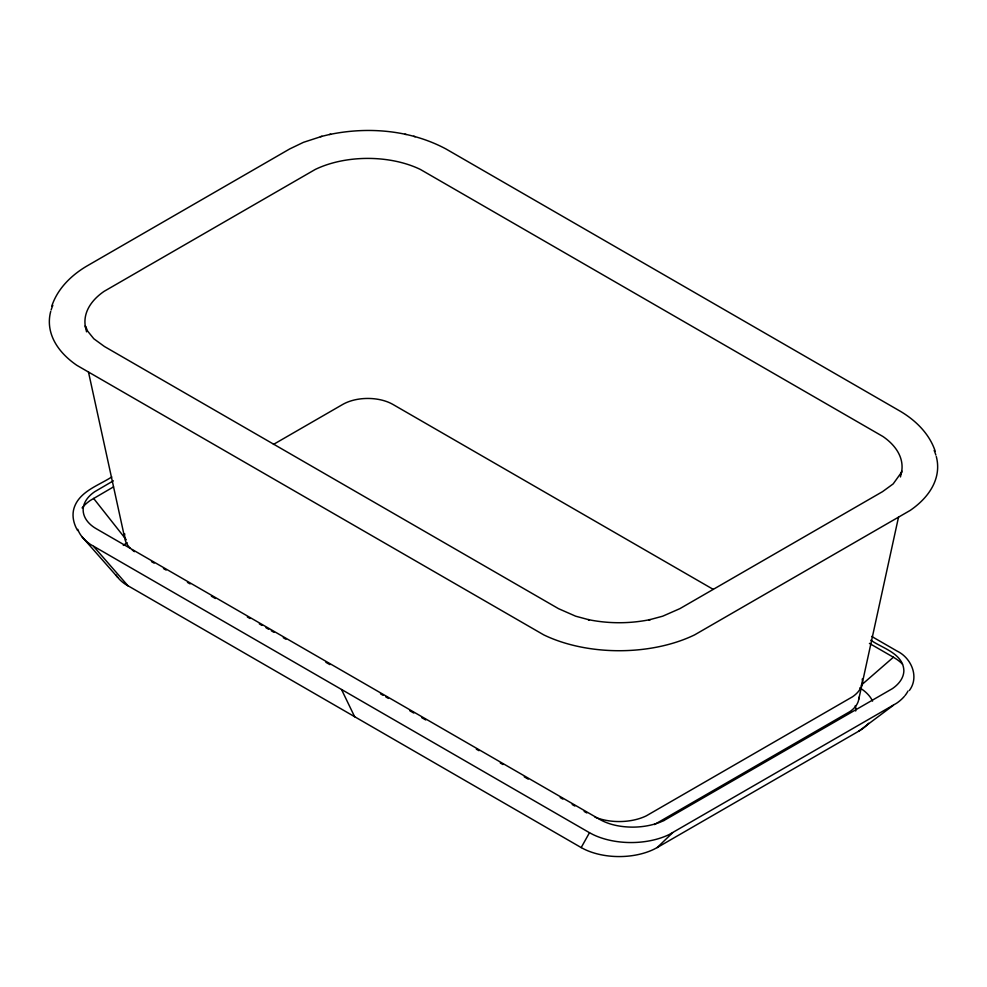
<?xml version="1.0" encoding="UTF-8"?>
<svg xmlns="http://www.w3.org/2000/svg" width="987" height="987" viewBox="0 0 987 987"><rect width="100%" height="100%" fill="white"/><g stroke="black" fill="none" stroke-linecap="round" stroke-linejoin="round"><path stroke-width="1.48" d="M858.764 699.228L898.54 517.052M900.452 476.955L901.76 470.972M51.731 306.266C57.382 288.981 70.953 275.546 86.288 266.391L289.734 148.926L303.478 142.325L321.972 136.305M901.587 472.181L893.173 483.901L882.551 491.637L679.883 608.646L662.684 616.196L648.94 619.898L650.199 619.589C629.805 623.772 608.56 623.772 588.153 619.589L589.424 619.898L575.668 616.196L558.482 608.646L104.449 346.511L93.827 338.775L87.621 331.101L85.573 326.241M115.849 574.779A54.149 31.263 0 0 0 125.25 584.181L581.183 847.574L589.486 832.707L592.977 834.546A59.282 34.224 0 0 0 669.174 834.546L896.603 703.237A59.282 34.224 0 0 0 904.166 696.6M909.36 690.493C919.576 676.897 911.285 657.86 897.035 651.062L871.657 636.418M581.183 847.574L584.366 849.252A54.149 31.263 0 0 0 653.986 849.252L657.169 847.574L672.665 832.707M861.133 685.274L893.408 657.231L896.603 659.242A59.282 34.224 0 0 1 902.525 664.14M657.169 847.574L858.826 731.145L893.408 705.261M113.542 486.862L90.397 500.397A59.282 34.224 0 0 0 82.081 507.923M127.2 542.764L125.25 543.985A54.149 31.263 0 0 0 123.301 545.416M858.826 731.145L861.75 729.307A54.149 31.263 0 0 0 868.659 723.237M111.765 476.943C98.552 485.579 79.059 491.44 73.939 508.441C71.78 515.917 73.692 523.998 77.628 530.55M113.345 480.817L94.616 491.773A49.066 28.327 0 0 0 83.142 509.971C83.192 518.187 89.41 524.825 96.171 528.674L600.084 819.605C609.917 825.083 621.329 827.032 632.482 827.131A49.066 28.327 0 0 0 663.992 820.493M273.436 444.434L342.686 404.46A35.544 20.517 0 0 1 392.962 404.46L713.268 589.387M654.443 824.564L849.869 711.627A38.641 22.306 0 0 0 858.912 697.278M663.992 820.505L892.384 688.642A49.066 28.327 0 0 0 903.858 670.444C903.08 653.332 882.057 648.138 870.83 640.193M329.461 134.516C368.311 126.41 410.604 130.087 445.902 148.926L900.712 411.505C916.047 420.659 929.618 434.107 935.269 451.392M320.417 136.675L330.719 134.207M413.676 136.305L415.231 136.675M404.929 134.207L406.188 134.516M869.411 643.388L893.408 657.231M151.48 561.615L154.145 563.145M163.46 568.524L166.124 570.067M187.431 582.367L190.096 583.897M211.391 596.197L215.388 598.504M247.342 616.949L250.007 618.491M259.322 623.87L261.987 625.413M265.972 627.707L268.637 629.25M271.302 630.792L273.967 632.322M283.281 637.701L285.946 639.243M325.883 662.302L329.88 664.609M380.476 693.812L383.129 695.354M385.794 696.896L388.459 698.426M409.765 710.726L413.75 713.033M421.745 717.648L425.73 719.955M476.326 749.158L478.991 750.7M500.286 762.988L502.951 764.53M524.257 776.831L528.242 779.138M560.197 797.582L562.861 799.112M572.176 804.504L574.841 806.034M584.156 811.413L586.821 812.955M77.763 529.316A59.282 34.224 0 0 0 90.397 544.392L589.486 832.707M859.8 687.89L861.75 689.111A54.149 31.263 0 0 1 872.57 701.115M82.081 536.854L117.663 577.296M93.592 546.403L128.174 586.019M93.592 498.386L126.299 539.79M341.539 689.555L354.678 716.796M85.24 325.846L86.548 331.829M88.46 371.939L124.757 538.137M907.978 691.06A59.282 34.224 0 0 1 904.919 695.712M855.273 705.643A35.544 20.517 0 0 1 855.68 710.998M862.243 679.019A42.145 24.33 0 0 1 852.546 696.773L646.263 815.867A42.145 24.33 0 0 1 595.013 817.162M901.205 473.698A81.798 47.228 0 0 0 882.933 436.501L420.4 169.456A81.798 47.228 0 0 0 315.235 169.456L104.067 291.375A81.798 47.228 0 0 0 85.795 328.572M936.281 456.537A117.379 67.77 0 0 1 910.187 510.415L694.638 634.863A117.379 67.77 0 0 1 543.726 634.863L76.813 365.301A117.379 67.77 0 0 1 50.719 311.423M934.158 450.454A117.379 67.77 0 0 1 935.861 455.081M134.454 551.647A42.145 24.33 0 0 1 132.209 549.969M130.235 548.18A42.145 24.33 0 0 1 124.757 533.893M51.139 309.967A117.379 67.77 0 0 1 52.842 305.341"/></g></svg>
